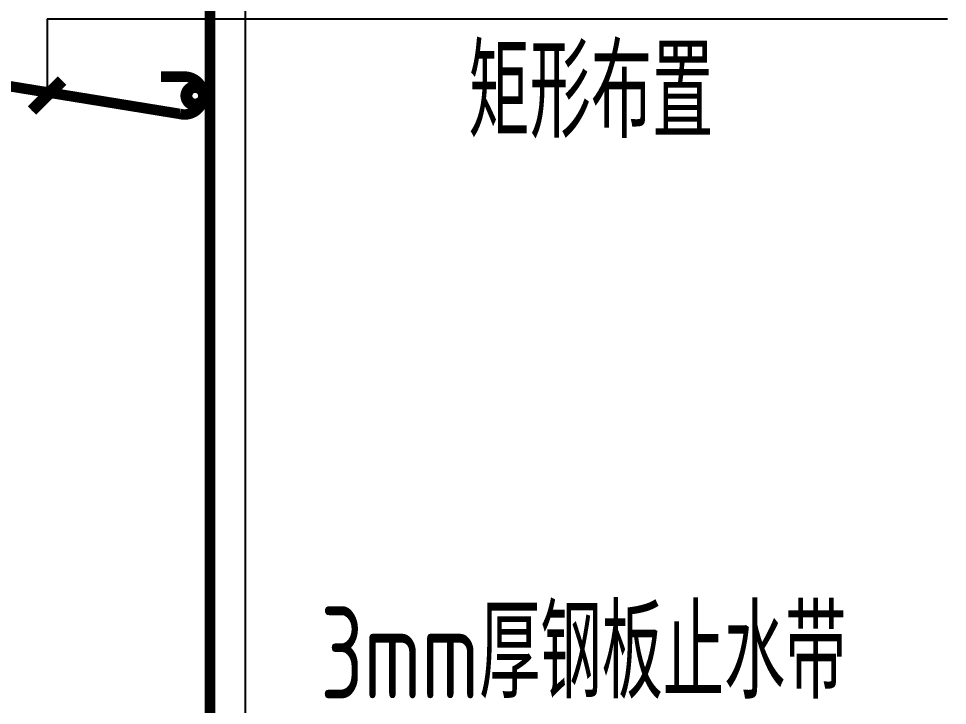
# Model space of a CAD drawing. Extents: x -668857 to 185752, y -270966 to 286822.
# Drawn here: x -262644 to -259112, y 186257 to 188870 of the extents above; entities that cross this region are included whole.
import ezdxf

# ---------------------------------------------------------------- set-up
doc = ezdxf.new("R2010")
doc.units = 0
doc.header["$LTSCALE"] = 1000
doc.linetypes.add('CONTINOUS', pattern=[0])
for name, color, linetype in [('DIM', 2, 'CONTINUOUS'), ('REIN', 6, 'CONTINUOUS'), ('S-B板配筋号', 7, 'CONTINUOUS'), ('中粗1', 4, 'CONTINUOUS'), ('标注', 142, 'CONTINUOUS'), ('说明文字', 7, 'CONTINUOUS')]:
    doc.layers.add(name, color=color, linetype=linetype)
doc.styles.add('TSSD_DIMENSION', font='Tssdeng.shx', dxfattribs={"width": 0.7, "bigfont": 'tssdchn.shx'})

# ---------------------------------------------------------------- blocks, each defined once
blk = doc.blocks.new('20210729.23145802')
at = {"layer": 'DIM', "const_width": 45}
blk.add_lwpolyline([(-23207.068, -172949.069), (-23321.619, -173063.621)], dxfattribs=at)
at = {"layer": 'REIN', "elevation": 0}
blk.add_lwpolyline([(-22644.858, -171476.141, 40, 40, 0), (-22644.858, -171743.143, 40, 40, 0), (-22644.858, -179379.352, 30, 30, 0), (-22294.39, -179379.352, 30, 30, 0)], format="xyseb", dxfattribs=at)
at = {"layer": 'REIN', "linetype": 'ByBlock', "const_width": 40}
blk.add_lwpolyline([(-22831.498, -172934.345), (-22741.498, -172934.345, -1.13505099), (-22759.498, -173076.059), (-23616.443, -172936.631, 1.13505099), (-23634.443, -173078.345), (-23544.443, -173078.345)], format="xyb", dxfattribs=at)
at = {"layer": 'REIN', "linetype": 'ByBlock', "const_width": 67.2}
blk.add_lwpolyline([(-22700.9, -172984.432, 1), (-22700.9, -173029.792, 1)], format="xyb", close=True, dxfattribs=at)
at = {"layer": '中粗1', "linetype": 'ByBlock'}
blk.add_line((-22509.847, -177428.149), (-22509.847, -171476.141), dxfattribs=at)
at = {"layer": '标注', "linetype": 'CONTINOUS'}
for p, q in [((-23264.343, -172714.79), (-19840.302, -172714.79)), ((-23264.343, -172714.79), (-23264.343, -173006.345)), ((-23321.619, -173063.621), (-23207.068, -172949.069))]:
    blk.add_line(p, q, dxfattribs=at)
at = {"layer": '说明文字', "color": 0, "style": 'TSSD_DIMENSION', "width": 0.7}
for s, p in [('矩形布置', (-21661.768, -173167.484)), ('3mm厚钢板止水带', (-22224.91, -175300.737))]:
    blk.add_text(s, height=350, dxfattribs=at).set_placement(p)

msp = doc.modelspace()

# ---------------------------------------------------------------- block references
at = {"layer": 'S-B板配筋号'}
msp.add_blockref('20210729.23145802', (-239271.37, 361583.24), dxfattribs=at)

doc.saveas('drawing.dxf')
